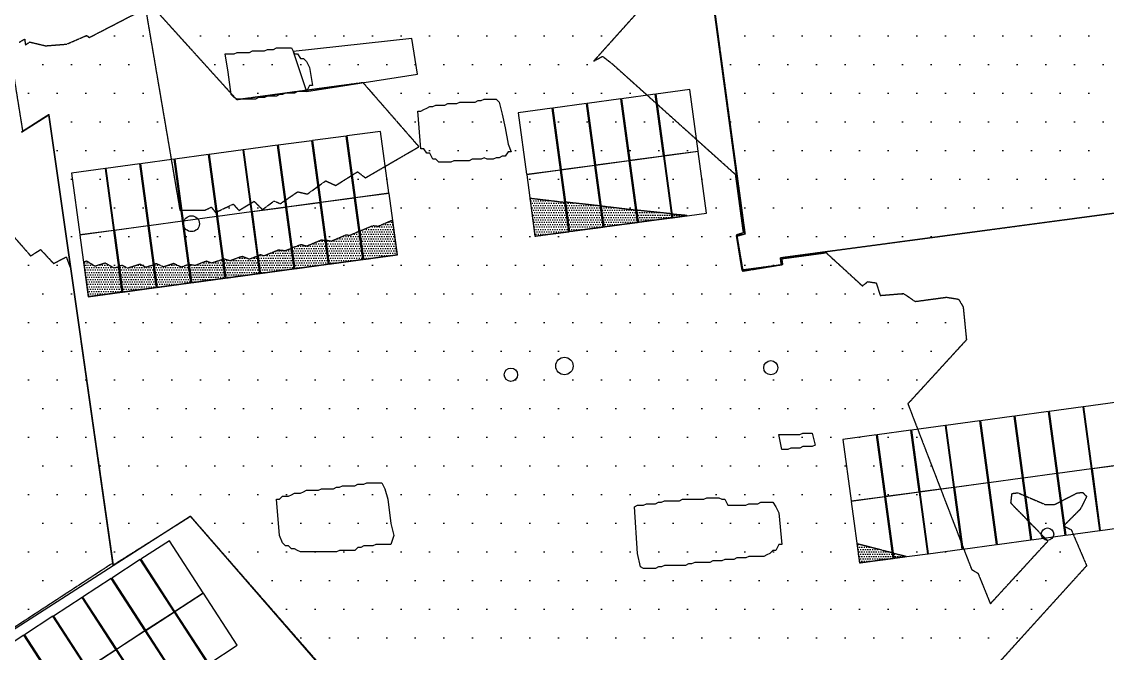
# Model space of a CAD drawing. Header units: millimetres. Extents: x -245826 to 350363, y -160205 to 260795.
# Drawn here: x -22130 to 13950, y 4246 to 25238 of the extents above; entities that cross this region are included whole.
import ezdxf

# ---------------------------------------------------------------- set-up
doc = ezdxf.new("R2010")
doc.units = ezdxf.units.MM
doc.linetypes.add('DASHED', pattern=[1.524, 1.27, -0.254])
for name, color, linetype in [('Module', 7, 'ByLayer'), ('Obstruction', 7, 'ByLayer'), ('Ridge Line', 7, 'ByLayer'), ('Shading', 8, 'DASHED')]:
    doc.layers.add(name, color=color, linetype=linetype)

# ---------------------------------------------------------------- blocks, each defined once
blk = doc.blocks.new('*U1')
at = {"layer": 'Ridge Line', "color": 30}
for p, q in [((1890, 18192, 10), (-5570, 73145, 10)), ((1890, 18192, 13960), (-5570, 73145, 14444)), ((47169, 23301, 10), (3104, 17394, 10)), ((47169, 23301, 13948), (3104, 17394, 13952)), ((-22132, 21567, 14019), (-21224, 22139, 14023)), ((-21224, 22139, 15169), (-22132, 21567, 15169)), ((-21224, 22139, 14023), (-19088, 7166, 13891)), ((-19088, 7166, 15169), (-21224, 22139, 15169)), ((1621, 18137, 10), (1890, 18192, 10)), ((1621, 18137, 13960), (1890, 18192, 13960)), ((1810, 16965, 10), (1621, 18137, 10)), ((1810, 16965, 13950), (1621, 18137, 13960)), ((3104, 17394, 10), (3140, 17158, 10)), ((3104, 17394, 13952), (3140, 17158, 13950)), ((3140, 17158, 10), (1810, 16965, 10)), ((3140, 17158, 13950), (1810, 16965, 13950)), ((-19088, 7166, 13891), (-16537, 8801, 13902)), ((-19088, 7166, 18815), (-16537, 8801, 18815)), ((-16537, 8801, 13902), (-8620, -301, 13813)), ((-16537, 8801, 18815), (-8620, -301, 19107)), ((-23127, 4577, 15169), (-19088, 7166, 15169)), ((-23127, 4577, 18815), (-19088, 7166, 18815))]:
    blk.add_line(p, q, dxfattribs=at)
at = {"flags": 1}
for tag in ['unit_id', 'unit_name']:
    blk.add_attdef(tag, (0, 0), '', height=2.5, dxfattribs=at)
blk = doc.blocks.new('*U6')
at = {"layer": 'Module', "color": 0}
blk.add_polyline3d([(0, 0, 0), (112.4, 15.2, 0), (84.7, 219.6, 119.1), (-27.6, 204.4, 119.1)], close=True, dxfattribs=at)
at = {"flags": 1}
for tag in ['mounting-hole-spacing1', 'mounting-hole-spacing2', 'module-material', 'vmpo', 'voco', 'silicon-material', 'panel-length', 'panel-width', 'panel-height', 'userid', 'theme', 'note', 'name', 'pmax', 'company-name', 'id', 'impo', 'isco']:
    blk.add_attdef(tag, (0, 0), '', height=2.5, dxfattribs=at)
blk = doc.blocks.new('*U7')
at = {"layer": 'Module', "color": 152}
for p in [(-191.9, 2063.2, 1567), (-77.5, 2078.7, 1567), (-420.6, 2032.3, 1567), (-306.3, 2047.7, 1567), (-535, 2016.8, 1567), (-1219.2, 1924.3, 1567), (-1104.8, 1939.8, 1567), (-1562.2, 1877.9, 1567), (-1447.9, 1893.4, 1567), (-1333.5, 1908.8, 1567), (-1791, 1847, 1567), (-1676.6, 1862.5, 1567), (-278.4, 1841.6, 1446.9), (-164, 1857.1, 1446.9), (-49.7, 1872.5, 1446.9), (-2019.7, 1816.1, 1567), (-1905.3, 1831.5, 1567), (-507.1, 1810.7, 1446.9), (-392.7, 1826.1, 1446.9), (-1076.9, 1733.6, 1446.9), (-1305.6, 1702.7, 1446.9), (-1191.3, 1718.2, 1446.9), (-1534.4, 1671.8, 1446.9), (-1420, 1687.2, 1446.9), (-1877.4, 1625.4, 1446.9), (-1763.1, 1640.9, 1446.9), (-1648.7, 1656.3, 1446.9), (-1991.8, 1609.9, 1446.9), (1115.2, 1008.3, 1556.2), (1229.6, 1023.7, 1556.2), (1344, 1039.2, 1556.2), (886.5, 977.3, 1556.3), (1000.9, 992.8, 1556.3), (657.8, 946.4, 1556.3), (772.2, 961.9, 1556.3), (543.4, 930.9, 1556.3), (1371.8, 833, 1436.1), (1143.1, 802.1, 1436.1), (1257.5, 817.6, 1436.1), (800, 755.7, 1436.2), (914.4, 771.2, 1436.2), (1028.7, 786.6, 1436.2), (571.3, 724.8, 1436.2), (685.7, 740.3, 1436.2)]:
    blk.add_blockref('*U6', p, dxfattribs=at)
at = {"flags": 1}
for tag in ['offset-x', 'offset-y', 'mode', 'tilt', 'azimuth', 'align', 'array-mode', 'panel-x', 'panel-y', 'panel-per-row', 'bracket-type', 'bracket-value', 'row-per-array']:
    blk.add_attdef(tag, (0, 0), '', height=2.5, dxfattribs=at)
blk = doc.blocks.new('*U18')
at = {"layer": 'Module', "color": 0}
blk.add_polyline3d([(0, 0, 0), (95.1, 61.7, 0), (-17.2, 234.8, 119.1), (-112.3, 173, 119.1)], close=True, dxfattribs=at)
at = {"flags": 1}
for tag in ['mounting-hole-spacing1', 'mounting-hole-spacing2', 'module-material', 'vmpo', 'voco', 'silicon-material', 'panel-length', 'panel-width', 'panel-height', 'userid', 'theme', 'note', 'name', 'pmax', 'company-name', 'id', 'impo', 'isco']:
    blk.add_attdef(tag, (0, 0), '', height=2.5, dxfattribs=at)
blk = doc.blocks.new('*U19')
at = {"layer": 'Module', "color": 72}
for p in [(-1704.8, 564, 2062.5), (-1801.6, 501.2, 2062.5), (-1898.4, 438.4, 2062.5), (-1591.6, 389.6, 1942.4), (-1995.2, 375.5, 2062.6), (-2092, 312.7, 2062.6), (-1688.4, 326.7, 1942.4), (-2188.8, 249.9, 2062.6), (-1785.2, 263.9, 1942.4), (-1881.9, 201.1, 1942.5), (-2285.6, 187, 2062.6), (-1978.7, 138.2, 1942.5), (-2382.4, 124.2, 2062.6), (-2479.2, 61.4, 2062.6), (-2075.5, 75.4, 1942.5), (-2576, -1.5, 2062.7), (-2172.3, 12.6, 1942.5), (-2269.1, -50.3, 1942.5), (-2672.8, -64.3, 2062.7), (-2365.9, -113.1, 1942.5), (-2769.6, -127.1, 2062.7), (-2866.4, -190, 2062.7), (-2462.7, -175.9, 1942.6), (-2963.1, -252.8, 2062.7), (-2559.5, -238.8, 1942.6), (-2656.3, -301.6, 1942.6), (-3059.9, -315.6, 2062.7), (-3156.7, -378.5, 2062.8), (-2753.1, -364.4, 1942.6), (-3253.5, -441.3, 2062.8), (-2849.9, -427.3, 1942.6), (-3350.3, -504.1, 2062.8), (-2946.7, -490.1, 1942.6), (-3043.5, -552.9, 1942.7), (-3447.1, -567, 2062.8), (-3543.9, -629.8, 2062.8), (-3140.3, -615.8, 1942.7), (-3640.7, -692.6, 2062.8), (-3237.1, -678.6, 1942.7), (-3737.5, -755.5, 2062.9), (-3333.8, -741.5, 1942.7), (-3430.6, -804.3, 1942.7), (-3834.3, -818.3, 2062.9), (-3931.1, -881.1, 2062.9), (-3527.4, -867.1, 1942.7), (-4027.9, -944, 2062.9), (-3624.2, -930, 1942.8), (-4124.7, -1006.8, 2062.9), (-3721, -992.8, 1942.8), (-3817.8, -1055.6, 1942.8), (-4221.5, -1069.6, 2062.9), (-4318.3, -1132.5, 2063), (-3914.6, -1118.5, 1942.8), (-4415, -1195.3, 2063), (-4011.4, -1181.3, 1942.8), (-4108.2, -1244.1, 1942.8), (-4511.8, -1258.2, 2063), (-4205, -1307, 1942.9), (-4301.8, -1369.8, 1942.9), (-4398.6, -1432.6, 1942.9)]:
    blk.add_blockref('*U18', p, dxfattribs=at)
at = {"flags": 1}
for tag in ['offset-x', 'offset-y', 'mode', 'tilt', 'azimuth', 'align', 'array-mode', 'panel-x', 'panel-y', 'panel-per-row', 'bracket-type', 'bracket-value', 'row-per-array']:
    blk.add_attdef(tag, (0, 0), '', height=2.5, dxfattribs=at)
blk = doc.blocks.new('*U45')
at = {"layer": 'Obstruction', "color": 1}
blk.add_polyline3d([(-1764, 9115, 16079), (-1664, 9165, 16079), (-1564, 9165, 16079), (-1464, 9165, 16079), (-1364, 9215, 16079), (-1264, 9215, 16079), (-1164, 9215, 16079), (-1064, 9215, 16079), (-964, 9265, 16079), (-864, 9265, 16079), (-764, 9315, 16079), (-664, 9315, 16079), (-564, 9315, 16079), (-464, 9315, 16079), (-364, 9315, 16079), (-264, 9315, 16079), (-164, 9365, 16079), (-64, 9365, 16079), (36, 9365, 16079), (136, 9365, 16079), (236, 9365, 16079), (336, 9365, 16079), (436, 9365, 16079), (536, 9365, 16079), (636, 9415, 16079), (736, 9415, 16079), (836, 9415, 16079), (936, 9415, 16079), (1036, 9415, 16079), (1136, 9365, 16079), (1236, 9365, 16079), (1336, 9165, 16079), (1436, 9165, 16079), (1536, 9165, 16079), (1636, 9165, 16079), (1736, 9165, 16079), (1836, 9165, 16079), (1936, 9165, 16079), (2036, 9215, 16079), (2136, 9215, 16079), (2236, 9215, 16079), (2336, 9215, 16079), (2436, 9265, 16079), (2536, 9265, 16079), (2636, 9265, 16079), (2736, 9265, 16079), (2836, 9265, 16079), (2936, 9115, 16079), (3036, 8915, 16079), (3036, 8915, 16079), (3136, 7865, 16079), (3136, 7865, 16079), (3036, 7865, 16079), (2936, 7665, 16079), (2836, 7665, 16079), (2736, 7565, 16079), (2636, 7515, 16079), (2536, 7465, 16079), (2436, 7465, 16079), (2336, 7465, 16079), (2236, 7465, 16079), (2136, 7465, 16079), (2036, 7465, 16079), (1936, 7415, 16079), (1836, 7415, 16079), (1736, 7415, 16079), (1636, 7415, 16079), (1536, 7365, 16079), (1436, 7365, 16079), (1336, 7365, 16079), (1236, 7365, 16079), (1136, 7315, 16079), (1036, 7315, 16079), (936, 7315, 16079), (836, 7315, 16079), (736, 7265, 16079), (636, 7265, 16079), (536, 7265, 16079), (436, 7265, 16079), (336, 7265, 16079), (236, 7265, 16079), (136, 7215, 16079), (36, 7215, 16079), (-64, 7165, 16079), (-164, 7165, 16079), (-264, 7165, 16079), (-364, 7165, 16079), (-464, 7165, 16079), (-564, 7165, 16079), (-664, 7165, 16079), (-764, 7165, 16079), (-864, 7115, 16079), (-964, 7115, 16079), (-1064, 7065, 16079), (-1164, 7065, 16079), (-1264, 7065, 16079), (-1364, 7065, 16079), (-1464, 7065, 16079), (-1564, 7115, 16079), (-1664, 7565, 16079), (-1664, 7565, 16079)], close=True, dxfattribs=at)
at = {"flags": 1}
for tag in ['height', 'shape']:
    blk.add_attdef(tag, (0, 0), '', height=2.5, dxfattribs=at)
blk = doc.blocks.new('*U48')
at = {"layer": 'Obstruction', "color": 1}
blk.add_polyline3d([(3036, 11515, 14679), (3136, 11515, 14679), (3236, 11515, 14679), (3336, 11515, 14679), (3436, 11515, 14679), (3536, 11515, 14679), (3636, 11515, 14679), (3736, 11515, 14679), (3836, 11565, 14679), (3936, 11565, 14679), (4036, 11565, 14679), (4136, 11565, 14679), (4136, 11565, 14679), (4236, 11165, 14679), (4236, 11165, 14679), (4136, 11115, 14679), (4036, 11115, 14679), (3936, 11115, 14679), (3836, 11115, 14679), (3736, 11065, 14679), (3636, 11065, 14679), (3536, 11065, 14679), (3436, 11065, 14679), (3336, 11015, 14679), (3236, 11015, 14679), (3136, 11015, 14679), (3136, 11015, 14679)], close=True, dxfattribs=at)
at = {"flags": 1}
for tag in ['height', 'shape']:
    blk.add_attdef(tag, (0, 0), '', height=2.5, dxfattribs=at)
blk = doc.blocks.new('*U74')
at = {"layer": 'Obstruction', "color": 1}
blk.add_polyline3d([(-8964, 22265, 15829), (-8864, 22265, 15829), (-8764, 22315, 15829), (-8664, 22365, 15829), (-8564, 22415, 15829), (-8464, 22415, 15829), (-8364, 22465, 15829), (-8264, 22465, 15829), (-8164, 22465, 15829), (-8064, 22465, 15829), (-7964, 22515, 15829), (-7864, 22515, 15829), (-7764, 22515, 15829), (-7664, 22515, 15829), (-7564, 22565, 15829), (-7464, 22565, 15829), (-7364, 22565, 15829), (-7264, 22565, 15829), (-7164, 22565, 15829), (-7064, 22565, 15829), (-6964, 22615, 15829), (-6864, 22615, 15829), (-6764, 22665, 15829), (-6664, 22665, 15829), (-6564, 22665, 15829), (-6464, 22665, 15829), (-6364, 22665, 15829), (-6264, 22565, 15829), (-6164, 22165, 15829), (-6064, 21715, 15829), (-5964, 21165, 15829), (-5964, 21165, 15829), (-5864, 20915, 15829), (-5864, 20915, 15829), (-5964, 20915, 15829), (-6064, 20765, 15829), (-6164, 20765, 15829), (-6264, 20715, 15829), (-6364, 20715, 15829), (-6464, 20665, 15829), (-6564, 20665, 15829), (-6664, 20665, 15829), (-6764, 20715, 15829), (-6864, 20665, 15829), (-6964, 20665, 15829), (-7064, 20665, 15829), (-7164, 20665, 15829), (-7264, 20615, 15829), (-7364, 20615, 15829), (-7464, 20615, 15829), (-7564, 20615, 15829), (-7664, 20615, 15829), (-7764, 20615, 15829), (-7864, 20565, 15829), (-7964, 20565, 15829), (-8064, 20565, 15829), (-8164, 20565, 15829), (-8264, 20565, 15829), (-8364, 20665, 15829), (-8464, 20665, 15829), (-8564, 20865, 15829), (-8664, 20865, 15829), (-8764, 21015, 15829), (-8864, 21015, 15829), (-8864, 21015, 15829)], close=True, dxfattribs=at)
at = {"flags": 1}
for tag in ['height', 'shape']:
    blk.add_attdef(tag, (0, 0), '', height=2.5, dxfattribs=at)
blk = doc.blocks.new('*U83')
at = {"layer": 'Obstruction', "color": 1}
blk.add_polyline3d([(-15364, 24165, 15579), (-15264, 24165, 15579), (-15164, 24165, 15579), (-15064, 24165, 15579), (-14964, 24215, 15579), (-14864, 24215, 15579), (-14764, 24215, 15579), (-14664, 24215, 15579), (-14564, 24215, 15579), (-14464, 24265, 15579), (-14364, 24265, 15579), (-14264, 24265, 15579), (-14164, 24265, 15579), (-14064, 24265, 15579), (-13964, 24315, 15579), (-13864, 24315, 15579), (-13764, 24315, 15579), (-13664, 24365, 15579), (-13564, 24365, 15579), (-13464, 24365, 15579), (-13364, 24365, 15579), (-13264, 24365, 15579), (-13164, 24365, 15579), (-13064, 24165, 15579), (-12964, 24165, 15579), (-12864, 24015, 15579), (-12764, 24015, 15579), (-12664, 23915, 15579), (-12564, 23715, 15579), (-12564, 23715, 15579), (-12464, 23115, 15579), (-12464, 23115, 15579), (-12564, 23115, 15579), (-12664, 22915, 15579), (-12764, 22915, 15579), (-12864, 22915, 15579), (-12964, 22915, 15579), (-13064, 22865, 15579), (-13164, 22865, 15579), (-13264, 22865, 15579), (-13364, 22865, 15579), (-13464, 22815, 15579), (-13564, 22815, 15579), (-13664, 22765, 15579), (-13764, 22765, 15579), (-13864, 22765, 15579), (-13964, 22765, 15579), (-14064, 22715, 15579), (-14164, 22715, 15579), (-14264, 22715, 15579), (-14364, 22665, 15579), (-14464, 22665, 15579), (-14564, 22665, 15579), (-14664, 22665, 15579), (-14764, 22665, 15579), (-14864, 22665, 15579), (-14964, 22665, 15579), (-15064, 22715, 15579), (-15164, 22815, 15579), (-15264, 23565, 15579), (-15264, 23565, 15579)], close=True, dxfattribs=at)
at = {"flags": 1}
for tag in ['height', 'shape']:
    blk.add_attdef(tag, (0, 0), '', height=2.5, dxfattribs=at)
blk = doc.blocks.new('*U85')
at = {"layer": 'Obstruction', "color": 1}
blk.add_polyline3d([(-13664, 9365, 15979), (-13564, 9365, 15979), (-13464, 9465, 15979), (-13364, 9465, 15979), (-13264, 9465, 15979), (-13164, 9515, 15979), (-13064, 9565, 15979), (-12964, 9565, 15979), (-12864, 9565, 15979), (-12764, 9615, 15979), (-12664, 9665, 15979), (-12564, 9665, 15979), (-12464, 9665, 15979), (-12364, 9665, 15979), (-12264, 9665, 15979), (-12164, 9715, 15979), (-12064, 9715, 15979), (-11964, 9715, 15979), (-11864, 9715, 15979), (-11764, 9715, 15979), (-11664, 9765, 15979), (-11564, 9765, 15979), (-11464, 9815, 15979), (-11364, 9815, 15979), (-11264, 9815, 15979), (-11164, 9815, 15979), (-11064, 9815, 15979), (-10964, 9865, 15979), (-10864, 9865, 15979), (-10764, 9865, 15979), (-10664, 9915, 15979), (-10564, 9915, 15979), (-10464, 9915, 15979), (-10364, 9915, 15979), (-10264, 9915, 15979), (-10164, 9915, 15979), (-10064, 9715, 15979), (-9964, 9365, 15979), (-9864, 8565, 15979), (-9864, 8565, 15979), (-9764, 8165, 15979), (-9764, 8165, 15979), (-9864, 7865, 15979), (-9964, 7865, 15979), (-10064, 7865, 15979), (-10164, 7865, 15979), (-10264, 7865, 15979), (-10364, 7865, 15979), (-10464, 7815, 15979), (-10564, 7815, 15979), (-10664, 7815, 15979), (-10764, 7815, 15979), (-10864, 7765, 15979), (-10964, 7765, 15979), (-11064, 7665, 15979), (-11164, 7665, 15979), (-11264, 7665, 15979), (-11364, 7665, 15979), (-11464, 7665, 15979), (-11564, 7665, 15979), (-11664, 7615, 15979), (-11764, 7615, 15979), (-11864, 7615, 15979), (-11964, 7615, 15979), (-12064, 7615, 15979), (-12164, 7615, 15979), (-12264, 7615, 15979), (-12364, 7615, 15979), (-12464, 7615, 15979), (-12564, 7615, 15979), (-12664, 7615, 15979), (-12764, 7615, 15979), (-12864, 7615, 15979), (-12964, 7665, 15979), (-13064, 7715, 15979), (-13164, 7715, 15979), (-13264, 7815, 15979), (-13364, 7815, 15979), (-13464, 7915, 15979), (-13564, 8165, 15979), (-13564, 8165, 15979)], close=True, dxfattribs=at)
at = {"flags": 1}
for tag in ['height', 'shape']:
    blk.add_attdef(tag, (0, 0), '', height=2.5, dxfattribs=at)
blk = doc.blocks.new('*U167')
at = {"layer": 'Obstruction', "color": 1}
blk.add_polyline3d([(-1764, 9115, 16079), (-1664, 9165, 16079), (-1564, 9165, 16079), (-1464, 9165, 16079), (-1364, 9215, 16079), (-1264, 9215, 16079), (-1164, 9215, 16079), (-1064, 9215, 16079), (-964, 9265, 16079), (-864, 9265, 16079), (-764, 9315, 16079), (-664, 9315, 16079), (-564, 9315, 16079), (-464, 9315, 16079), (-364, 9315, 16079), (-264, 9315, 16079), (-164, 9365, 16079), (-64, 9365, 16079), (36, 9365, 16079), (136, 9365, 16079), (236, 9365, 16079), (336, 9365, 16079), (436, 9365, 16079), (536, 9365, 16079), (636, 9415, 16079), (736, 9415, 16079), (836, 9415, 16079), (936, 9415, 16079), (1036, 9415, 16079), (1136, 9365, 16079), (1236, 9365, 16079), (1336, 9165, 16079), (1436, 9165, 16079), (1536, 9165, 16079), (1636, 9165, 16079), (1736, 9165, 16079), (1836, 9165, 16079), (1936, 9165, 16079), (2036, 9215, 16079), (2136, 9215, 16079), (2236, 9215, 16079), (2336, 9215, 16079), (2436, 9265, 16079), (2536, 9265, 16079), (2636, 9265, 16079), (2736, 9265, 16079), (2836, 9265, 16079), (2936, 9115, 16079), (3036, 8915, 16079), (3036, 8915, 16079), (3136, 7865, 16079), (3136, 7865, 16079), (3036, 7865, 16079), (2936, 7665, 16079), (2836, 7665, 16079), (2736, 7565, 16079), (2636, 7515, 16079), (2536, 7465, 16079), (2436, 7465, 16079), (2336, 7465, 16079), (2236, 7465, 16079), (2136, 7465, 16079), (2036, 7465, 16079), (1936, 7415, 16079), (1836, 7415, 16079), (1736, 7415, 16079), (1636, 7415, 16079), (1536, 7365, 16079), (1436, 7365, 16079), (1336, 7365, 16079), (1236, 7365, 16079), (1136, 7315, 16079), (1036, 7315, 16079), (936, 7315, 16079), (836, 7315, 16079), (736, 7265, 16079), (636, 7265, 16079), (536, 7265, 16079), (436, 7265, 16079), (336, 7265, 16079), (236, 7265, 16079), (136, 7215, 16079), (36, 7215, 16079), (-64, 7165, 16079), (-164, 7165, 16079), (-264, 7165, 16079), (-364, 7165, 16079), (-464, 7165, 16079), (-564, 7165, 16079), (-664, 7165, 16079), (-764, 7165, 16079), (-864, 7115, 16079), (-964, 7115, 16079), (-1064, 7065, 16079), (-1164, 7065, 16079), (-1264, 7065, 16079), (-1364, 7065, 16079), (-1464, 7065, 16079), (-1564, 7115, 16079), (-1664, 7565, 16079), (-1664, 7565, 16079)], close=True, dxfattribs=at)
at = {"flags": 1}
for tag in ['height', 'shape']:
    blk.add_attdef(tag, (0, 0), '', height=2.5, dxfattribs=at)
blk = doc.blocks.new('*U170')
at = {"layer": 'Obstruction', "color": 1}
blk.add_polyline3d([(3036, 11515, 14679), (3136, 11515, 14679), (3236, 11515, 14679), (3336, 11515, 14679), (3436, 11515, 14679), (3536, 11515, 14679), (3636, 11515, 14679), (3736, 11515, 14679), (3836, 11565, 14679), (3936, 11565, 14679), (4036, 11565, 14679), (4136, 11565, 14679), (4136, 11565, 14679), (4236, 11165, 14679), (4236, 11165, 14679), (4136, 11115, 14679), (4036, 11115, 14679), (3936, 11115, 14679), (3836, 11115, 14679), (3736, 11065, 14679), (3636, 11065, 14679), (3536, 11065, 14679), (3436, 11065, 14679), (3336, 11015, 14679), (3236, 11015, 14679), (3136, 11015, 14679), (3136, 11015, 14679)], close=True, dxfattribs=at)
at = {"flags": 1}
for tag in ['height', 'shape']:
    blk.add_attdef(tag, (0, 0), '', height=2.5, dxfattribs=at)
blk = doc.blocks.new('*U196')
at = {"layer": 'Obstruction', "color": 1}
blk.add_polyline3d([(-8964, 22265, 15829), (-8864, 22265, 15829), (-8764, 22315, 15829), (-8664, 22365, 15829), (-8564, 22415, 15829), (-8464, 22415, 15829), (-8364, 22465, 15829), (-8264, 22465, 15829), (-8164, 22465, 15829), (-8064, 22465, 15829), (-7964, 22515, 15829), (-7864, 22515, 15829), (-7764, 22515, 15829), (-7664, 22515, 15829), (-7564, 22565, 15829), (-7464, 22565, 15829), (-7364, 22565, 15829), (-7264, 22565, 15829), (-7164, 22565, 15829), (-7064, 22565, 15829), (-6964, 22615, 15829), (-6864, 22615, 15829), (-6764, 22665, 15829), (-6664, 22665, 15829), (-6564, 22665, 15829), (-6464, 22665, 15829), (-6364, 22665, 15829), (-6264, 22565, 15829), (-6164, 22165, 15829), (-6064, 21715, 15829), (-5964, 21165, 15829), (-5964, 21165, 15829), (-5864, 20915, 15829), (-5864, 20915, 15829), (-5964, 20915, 15829), (-6064, 20765, 15829), (-6164, 20765, 15829), (-6264, 20715, 15829), (-6364, 20715, 15829), (-6464, 20665, 15829), (-6564, 20665, 15829), (-6664, 20665, 15829), (-6764, 20715, 15829), (-6864, 20665, 15829), (-6964, 20665, 15829), (-7064, 20665, 15829), (-7164, 20665, 15829), (-7264, 20615, 15829), (-7364, 20615, 15829), (-7464, 20615, 15829), (-7564, 20615, 15829), (-7664, 20615, 15829), (-7764, 20615, 15829), (-7864, 20565, 15829), (-7964, 20565, 15829), (-8064, 20565, 15829), (-8164, 20565, 15829), (-8264, 20565, 15829), (-8364, 20665, 15829), (-8464, 20665, 15829), (-8564, 20865, 15829), (-8664, 20865, 15829), (-8764, 21015, 15829), (-8864, 21015, 15829), (-8864, 21015, 15829)], close=True, dxfattribs=at)
at = {"flags": 1}
for tag in ['height', 'shape']:
    blk.add_attdef(tag, (0, 0), '', height=2.5, dxfattribs=at)
blk = doc.blocks.new('*U205')
at = {"layer": 'Obstruction', "color": 1}
blk.add_polyline3d([(-15364, 24165, 15579), (-15264, 24165, 15579), (-15164, 24165, 15579), (-15064, 24165, 15579), (-14964, 24215, 15579), (-14864, 24215, 15579), (-14764, 24215, 15579), (-14664, 24215, 15579), (-14564, 24215, 15579), (-14464, 24265, 15579), (-14364, 24265, 15579), (-14264, 24265, 15579), (-14164, 24265, 15579), (-14064, 24265, 15579), (-13964, 24315, 15579), (-13864, 24315, 15579), (-13764, 24315, 15579), (-13664, 24365, 15579), (-13564, 24365, 15579), (-13464, 24365, 15579), (-13364, 24365, 15579), (-13264, 24365, 15579), (-13164, 24365, 15579), (-13064, 24165, 15579), (-12964, 24165, 15579), (-12864, 24015, 15579), (-12764, 24015, 15579), (-12664, 23915, 15579), (-12564, 23715, 15579), (-12564, 23715, 15579), (-12464, 23115, 15579), (-12464, 23115, 15579), (-12564, 23115, 15579), (-12664, 22915, 15579), (-12764, 22915, 15579), (-12864, 22915, 15579), (-12964, 22915, 15579), (-13064, 22865, 15579), (-13164, 22865, 15579), (-13264, 22865, 15579), (-13364, 22865, 15579), (-13464, 22815, 15579), (-13564, 22815, 15579), (-13664, 22765, 15579), (-13764, 22765, 15579), (-13864, 22765, 15579), (-13964, 22765, 15579), (-14064, 22715, 15579), (-14164, 22715, 15579), (-14264, 22715, 15579), (-14364, 22665, 15579), (-14464, 22665, 15579), (-14564, 22665, 15579), (-14664, 22665, 15579), (-14764, 22665, 15579), (-14864, 22665, 15579), (-14964, 22665, 15579), (-15064, 22715, 15579), (-15164, 22815, 15579), (-15264, 23565, 15579), (-15264, 23565, 15579)], close=True, dxfattribs=at)
at = {"flags": 1}
for tag in ['height', 'shape']:
    blk.add_attdef(tag, (0, 0), '', height=2.5, dxfattribs=at)
blk = doc.blocks.new('*U207')
at = {"layer": 'Obstruction', "color": 1}
blk.add_polyline3d([(-13664, 9365, 15979), (-13564, 9365, 15979), (-13464, 9465, 15979), (-13364, 9465, 15979), (-13264, 9465, 15979), (-13164, 9515, 15979), (-13064, 9565, 15979), (-12964, 9565, 15979), (-12864, 9565, 15979), (-12764, 9615, 15979), (-12664, 9665, 15979), (-12564, 9665, 15979), (-12464, 9665, 15979), (-12364, 9665, 15979), (-12264, 9665, 15979), (-12164, 9715, 15979), (-12064, 9715, 15979), (-11964, 9715, 15979), (-11864, 9715, 15979), (-11764, 9715, 15979), (-11664, 9765, 15979), (-11564, 9765, 15979), (-11464, 9815, 15979), (-11364, 9815, 15979), (-11264, 9815, 15979), (-11164, 9815, 15979), (-11064, 9815, 15979), (-10964, 9865, 15979), (-10864, 9865, 15979), (-10764, 9865, 15979), (-10664, 9915, 15979), (-10564, 9915, 15979), (-10464, 9915, 15979), (-10364, 9915, 15979), (-10264, 9915, 15979), (-10164, 9915, 15979), (-10064, 9715, 15979), (-9964, 9365, 15979), (-9864, 8565, 15979), (-9864, 8565, 15979), (-9764, 8165, 15979), (-9764, 8165, 15979), (-9864, 7865, 15979), (-9964, 7865, 15979), (-10064, 7865, 15979), (-10164, 7865, 15979), (-10264, 7865, 15979), (-10364, 7865, 15979), (-10464, 7815, 15979), (-10564, 7815, 15979), (-10664, 7815, 15979), (-10764, 7815, 15979), (-10864, 7765, 15979), (-10964, 7765, 15979), (-11064, 7665, 15979), (-11164, 7665, 15979), (-11264, 7665, 15979), (-11364, 7665, 15979), (-11464, 7665, 15979), (-11564, 7665, 15979), (-11664, 7615, 15979), (-11764, 7615, 15979), (-11864, 7615, 15979), (-11964, 7615, 15979), (-12064, 7615, 15979), (-12164, 7615, 15979), (-12264, 7615, 15979), (-12364, 7615, 15979), (-12464, 7615, 15979), (-12564, 7615, 15979), (-12664, 7615, 15979), (-12764, 7615, 15979), (-12864, 7615, 15979), (-12964, 7665, 15979), (-13064, 7715, 15979), (-13164, 7715, 15979), (-13264, 7815, 15979), (-13364, 7815, 15979), (-13464, 7915, 15979), (-13564, 8165, 15979), (-13564, 8165, 15979)], close=True, dxfattribs=at)
at = {"flags": 1}
for tag in ['height', 'shape']:
    blk.add_attdef(tag, (0, 0), '', height=2.5, dxfattribs=at)
blk = doc.blocks.new('*U286')
at = {"layer": 'Obstruction', "color": 1}
blk.add_circle((11962, 8204, 14245), 208, dxfattribs=at)
at = {"flags": 1}
for tag in ['height', 'shape', 'radius']:
    blk.add_attdef(tag, (0, 0), '', height=2.5, dxfattribs=at)
blk = doc.blocks.new('*U287')
at = {"layer": 'Obstruction', "color": 1}
blk.add_circle((2765, 13739, 14365), 235, dxfattribs=at)
at = {"flags": 1}
for tag in ['height', 'shape', 'radius']:
    blk.add_attdef(tag, (0, 0), '', height=2.5, dxfattribs=at)
blk = doc.blocks.new('*U288')
at = {"layer": 'Obstruction', "color": 1}
blk.add_circle((-4092, 13794, 14366), 290, dxfattribs=at)
at = {"flags": 1}
for tag in ['height', 'shape', 'radius']:
    blk.add_attdef(tag, (0, 0), '', height=2.5, dxfattribs=at)
blk = doc.blocks.new('*U289')
at = {"layer": 'Obstruction', "color": 1}
blk.add_circle((-5871, 13506, 14305), 221, dxfattribs=at)
at = {"flags": 1}
for tag in ['height', 'shape', 'radius']:
    blk.add_attdef(tag, (0, 0), '', height=2.5, dxfattribs=at)
blk = doc.blocks.new('*U290')
at = {"layer": 'Obstruction', "color": 1}
blk.add_circle((-16487, 18523, 21120), 263, dxfattribs=at)
at = {"flags": 1}
for tag in ['height', 'shape', 'radius']:
    blk.add_attdef(tag, (0, 0), '', height=2.5, dxfattribs=at)
blk = doc.blocks.new('*U291')
at = {"layer": 'Obstruction', "color": 1}
blk.add_polyline3d([(-12664, 22915, 14100), (-8978, 23498, 14100), (-9166, 24685, 14100), (-13104, 24247, 14100)], close=True, dxfattribs=at)
at = {"flags": 1}
for tag in ['height', 'shape']:
    blk.add_attdef(tag, (0, 0), '', height=2.5, dxfattribs=at)

msp = doc.modelspace()

# ---------------------------------------------------------------- hatches: boundary and pattern name
at = {"layer": 'Shading'}
h = msp.add_hatch(dxfattribs=at)
h.set_pattern_fill('DOTS', scale=600)
h.paths.add_polyline_path([(-5720, 74000), (-5871, 73940), (-5801, 73127), (-5567, 73158), (1910, 18179), (1642, 18104), (1832, 16993), (3116, 17166), (3085, 17396), (47175, 23290), (47240, 23103), (48212, 23234), (40580, 79955), (-5562, 73708), (-5603, 74015), (-5720, 74000)])
h = msp.add_hatch(dxfattribs=at)
h.set_pattern_fill('DOTS', scale=600)
h.paths.add_polyline_path([(-22594, 24744), (-22483, 24798), (-22424, 24648), (-22236, 24713), (-22215, 24557), (-22033, 24661), (-22007, 24466), (-21864, 24565), (-21337, 24438), (-20639, 24493), (-19972, 24781), (-19885, 24714), (-18016, 25680), (-16874, 18976), (-16050, 18969), (-15829, 19078), (-15687, 18899), (-15098, 19177), (-14912, 18964), (-14405, 19271), (-14132, 18990), (-13740, 19281), (-13532, 19191), (-12958, 19585), (-12634, 19510), (-12027, 19949), (-11693, 19796), (-10970, 20251), (-10708, 20049), (-8927, 21083), (-10783, 23210), (-14979, 22642), (-19358, 27481), (-19586, 28878), (-17381, 29097), (-17103, 28778), (-16669, 28757), (-16396, 28477), (-16083, 28479), (-15979, 28295), (-15578, 28231), (-15475, 28046), (-14043, 27606), (-13928, 27621), (-13960, 27855), (-12969, 28068), (-13336, 29327), (-12946, 29340), (-11988, 29509), (-14200, 31946), (-15745, 31776), (-16272, 31903), (-21076, 37279), (-21244, 37653), (-21280, 39075), (-19317, 39341), (-18960, 39310), (-18697, 39108), (-18317, 39199), (-18104, 39069), (-17400, 39085), (-17073, 38693), (-16567, 38722), (-16322, 38359), (-15893, 38377), (-15697, 38086), (-15346, 38094), (-15193, 37838), (-14628, 37716), (-13781, 37830), (-13659, 38085), (-13269, 38098), (-13075, 38402), (-12641, 38381), (-12413, 38729), (-11979, 38709), (-11565, 39122), (-9365, 39380), (-9059, 39144), (-8679, 39235), (-8443, 39227), (-8389, 39115), (-7647, 39136), (-7412, 37979), (-9934, 35179), (-9389, 35213), (-9214, 34206), (-8692, 34118), (-8633, 33968), (-8055, 34046), (-7118, 34649), (-6805, 34651), (-6418, 34981), (-6028, 34994), (-5608, 35368), (-2177, 35793), (-1970, 35425), (-1812, 34257), (-1676, 34117), (-1803, 33901), (-6808, 28307), (-8150, 28086), (-8129, 27930), (-8976, 26944), (-8339, 26871), (-7912, 26612), (-7681, 26643), (-7583, 26498), (-6912, 26470), (-6158, 26691), (-5474, 27140), (-4059, 27688), (-3965, 27860), (-3557, 28034), (-1555, 28305), (-1188, 28196), (-769, 26548), (-3119, 23930), (-2827, 24089), (-2521, 23853), (1585, 20166), (1848, 18219), (1622, 18149), (1824, 16948), (3166, 17169), (3140, 17364), (4603, 17562), (5811, 16456), (5987, 16599), (6267, 16558), (6402, 16140), (7177, 16205), (7566, 15941), (8605, 16081), (9006, 16017), (9159, 15760), (9268, 14664), (7321, 12538), (9438, 7036), (9651, 6906), (10063, 5891), (11976, 7974), (10747, 9235), (10782, 9557), (10975, 9583), (11890, 9191), (12203, 9194), (12936, 9571), (13129, 9597), (13265, 9457), (13048, 9031), (12496, 8480), (12748, 8356), (13263, 7157), (10398, 3994), (10358, 3711), (4192, -3150), (4295, -3334), (4531, -3342), (4629, -3487), (4866, -3495), (4925, -3645), (5118, -3619), (5216, -3765), (5830, -3959), (7097, -3470), (7268, -3289), (7938, -3317), (8698, -3135), (9026, -5271), (4758, -5888), (4976, -8079), (2853, -5710), (2660, -4864), (1670, -5949), (2142, -5965), (2660, -5736), (2918, -5899), (2899, -6338), (2251, -7060), (1772, -7284), (1056, -6627), (-1156, -9107), (-1224, -9473), (-1833, -10190), (-2081, -10382), (-2246, -10325), (-4143, -12525), (-4374, -12556), (-4911, -13223), (-5093, -13327), (-5224, -13226), (-5644, -12728), (-3659, -11468), (-3564, -11297), (-8627, -246), (-16515, 8796), (-19079, 7180), (-21224, 22154), (-22090, 21600), (-22594, 24744)])
h = msp.add_hatch(dxfattribs=at)
h.set_pattern_fill('DOTS', scale=600)
h.paths.add_polyline_path([(-25851, 19189), (-25166, 19575), (-24275, 18531), (-23670, 18821), (-22936, 17953), (-22505, 18225), (-21834, 17455), (-21502, 17664), (-21071, 17202), (-20652, 17420), (-20511, 17050), (-19105, 7244), (-23113, 4625), (-30564, 16217), (-25851, 19189)])
h = msp.add_hatch(dxfattribs=at)
h.set_pattern_fill('DOTS', color=1, scale=50)
h.paths.add_polyline_path([(-5241, 19364), (-5072, 18112), (-3949, 18264), (-4080, 19227), (-5241, 19364)])
h = msp.add_hatch(dxfattribs=at)
h.set_pattern_fill('DOTS', color=1, scale=50)
h.paths.add_polyline_path([(-4059, 19241), (-3927, 18267), (-2805, 18419), (-2899, 19114), (-4059, 19241)])
h = msp.add_hatch(dxfattribs=at)
h.set_pattern_fill('DOTS', color=1, scale=50)
h.paths.add_polyline_path([(-2875, 19107), (-2782, 18422), (-1663, 18573), (-1716, 18969), (-2875, 19107)])
h = msp.add_hatch(dxfattribs=at)
h.set_pattern_fill('DOTS', color=1, scale=50)
h.paths.add_polyline_path([(-1694, 18972), (-1640, 18576), (-518, 18728), (-534, 18846), (-549, 18854), (-1694, 18972)])
h = msp.add_hatch(dxfattribs=at)
h.set_pattern_fill('DOTS', color=1, scale=50)
h.paths.add_polyline_path([(-511, 18849), (-495, 18731), (-16, 18796), (-502, 18839), (-511, 18849)])
h = msp.add_hatch(dxfattribs=at)
h.set_pattern_fill('DOTS', color=1, scale=50)
h.paths.add_polyline_path([(-9804, 18638), (-10284, 18432), (-10459, 18452), (-10894, 18273), (-10769, 17342), (-9646, 17494), (-9804, 18638)])
h = msp.add_hatch(dxfattribs=at)
h.set_pattern_fill('DOTS', color=1, scale=50)
h.paths.add_polyline_path([(-10946, 18255), (-11228, 18130), (-11349, 18146), (-11837, 17939), (-12019, 17968), (-11913, 17187), (-10791, 17339), (-10914, 18249), (-10946, 18255)])
h = msp.add_hatch(dxfattribs=at)
h.set_pattern_fill('DOTS', color=1, scale=50)
h.paths.add_polyline_path([(-13603, 17645), (-14076, 17451), (-14197, 17489), (-14277, 17456), (-14199, 16878), (-13079, 17029), (-13169, 17693), (-13377, 17621), (-13603, 17645)])
h = msp.add_hatch(dxfattribs=at)
h.set_pattern_fill('DOTS', color=1, scale=50)
h.paths.add_polyline_path([(-12164, 17981), (-12664, 17772), (-12840, 17825), (-13147, 17718), (-13055, 17033), (-11935, 17184), (-12040, 17955), (-12164, 17981)])
h = msp.add_hatch(dxfattribs=at)
h.set_pattern_fill('DOTS', color=1, scale=50)
h.paths.add_polyline_path([(-15995, 17278), (-16369, 17130), (-16566, 17168), (-16485, 16569), (-15366, 16720), (-15449, 17330), (-15822, 17214), (-15995, 17278)])
h = msp.add_hatch(dxfattribs=at)
h.set_pattern_fill('DOTS', color=1, scale=50)
h.paths.add_polyline_path([(-15429, 17355), (-15344, 16723), (-14221, 16875), (-14298, 17442), (-14564, 17341), (-14793, 17430), (-14846, 17423), (-15208, 17287), (-15429, 17355)])
h = msp.add_hatch(dxfattribs=at)
h.set_pattern_fill('DOTS', color=1, scale=50)
h.paths.add_polyline_path([(-20072, 17250), (-19917, 16105), (-18797, 16256), (-18909, 17081), (-19065, 17048), (-19356, 17216), (-19691, 17106), (-19965, 17276), (-20072, 17250)])
h = msp.add_hatch(dxfattribs=at)
h.set_pattern_fill('DOTS', color=1, scale=50)
h.paths.add_polyline_path([(-18801, 17139), (-18889, 17105), (-18775, 16259), (-17653, 16411), (-17753, 17150), (-18004, 17072), (-18199, 17176), (-18605, 17045), (-18801, 17139)])
h = msp.add_hatch(dxfattribs=at)
h.set_pattern_fill('DOTS', color=1, scale=50)
h.paths.add_polyline_path([(-17662, 17195), (-17731, 17163), (-17630, 16414), (-16508, 16566), (-16589, 17165), (-16826, 17079), (-17076, 17198), (-17416, 17086), (-17662, 17195)])
h = msp.add_hatch(dxfattribs=at)
h.set_pattern_fill('DOTS', color=1, scale=50)
h.paths.add_polyline_path([(5628, 7885), (5714, 7254), (6836, 7405), (6813, 7577), (6797, 7585), (5628, 7885)])
h = msp.add_hatch(dxfattribs=at)
h.set_pattern_fill('DOTS', color=1, scale=50)
h.paths.add_polyline_path([(6837, 7569), (6858, 7408), (7260, 7463), (6852, 7560), (6837, 7569)])

# ---------------------------------------------------------------- linework, layer by layer
at = {"layer": 'Shading', "linetype": 'DASHED'}
for points in [[(-5720, 74000, 11), (-5871, 73940, 11), (-5801, 73127, 11), (-5567, 73158, 11), (1910, 18179, 11), (1642, 18104, 11), (1832, 16993, 11), (3116, 17166, 11), (3085, 17396, 11), (47175, 23290, 11), (47240, 23103, 11), (48212, 23234, 11), (40580, 79955, 11), (-5562, 73708, 11), (-5603, 74015, 11), (-5720, 74000, 11)], [(-25851, 19189, 15170), (-25166, 19575, 15170), (-24275, 18531, 15170), (-23670, 18821, 15170), (-22936, 17953, 15170), (-22505, 18225, 15170), (-21834, 17455, 15170), (-21502, 17664, 15170), (-21071, 17202, 15170), (-20652, 17420, 15170), (-20511, 17050, 15170), (-19105, 7244, 15170), (-23113, 4625, 15170), (-30564, 16217, 15170), (-25851, 19189, 15170)]]:
    msp.add_polyline3d(points, close=True, dxfattribs=at)
for points in [[(-22215, 24557, 14046), (-22033, 24661, 14047), (-22007, 24466, 14045), (-21864, 24565, 14046), (-21337, 24438, 14044), (-20639, 24493, 14044), (-19972, 24781, 14045), (-19885, 24714, 14045), (-18016, 25680, 14051), (-16874, 18976, 13991), (-16050, 18969, 13990), (-15829, 19078, 13991), (-15687, 18899, 13989), (-15098, 19177, 13991), (-14912, 18964, 13989), (-14405, 19271, 13991), (-14132, 18990, 13988), (-13740, 19281, 13990), (-13532, 19191, 13989), (-12958, 19585, 13992), (-12634, 19510, 13991), (-12027, 19949, 13994), (-11693, 19796, 13992), (-10970, 20251, 13995), (-10708, 20049, 13993), (-8927, 21083, 14000), (-10783, 23210, 14020), (-14979, 22642, 14021), (-19358, 27481, 14068)], [(-769, 26548, 14037), (-3119, 23930, 14017), (-2827, 24089, 14018), (-2521, 23853, 14015), (1585, 20166, 13978), (1848, 18219, 13961), (1622, 18149, 13961), (1824, 16948, 13950), (3166, 17169, 13951), (3140, 17364, 13952), (4603, 17562, 13952), (5811, 16456, 13941), (5987, 16599, 13942), (6267, 16558, 13941), (6402, 16140, 13938), (7177, 16205, 13937), (7566, 15941, 13934), (8605, 16081, 13934), (9006, 16017, 13933), (9159, 15760, 13931), (9268, 14664, 13921), (7321, 12538, 13905), (9438, 7036, 13855), (9651, 6906, 13854), (10063, 5891, 13845), (11976, 7974, 13860), (10747, 9235, 13873), (10782, 9557, 13875), (10975, 9583, 13875), (11890, 9191, 13871), (12203, 9194, 13870), (12936, 9571, 13873), (13129, 9597, 13873), (13265, 9457, 13871), (13048, 9031, 13868), (12496, 8480, 13864), (12748, 8356, 13863), (13263, 7157, 13852), (10398, 3994, 13828)], [(-8627, -246, 13815), (-16515, 8796, 13903), (-19079, 7180, 13892), (-21224, 22154, 14024), (-22090, 21600, 14020), (-22594, 24744, 14048)]]:
    msp.add_polyline3d(points, dxfattribs=at)
at = {"layer": 'Shading', "color": 1, "linetype": 'DASHED'}
for points in [[(-5241, 19364, 15203), (-5072, 18112, 14473), (-3949, 18264, 14473), (-4080, 19227, 15035), (-5241, 19364, 15203)], [(-4059, 19241, 15041), (-3927, 18267, 14473), (-2805, 18419, 14473), (-2899, 19114, 14879), (-4059, 19241, 15041)], [(-2875, 19107, 14873), (-2782, 18422, 14473), (-1663, 18573, 14473), (-1716, 18969, 14704), (-2875, 19107, 14873)], [(-1694, 18972, 14704), (-1640, 18576, 14473), (-518, 18728, 14473), (-534, 18846, 14542), (-549, 18854, 14548), (-1694, 18972, 14704)], [(-511, 18849, 14542), (-495, 18731, 14473), (-16, 18796, 14473), (-502, 18839, 14536), (-511, 18849, 14542)], [(-9804, 18638, 15140), (-10284, 18432, 15059), (-10459, 18452, 15084), (-10894, 18273, 15016), (-10769, 17342, 14473), (-9646, 17494, 14473), (-9804, 18638, 15140)], [(-10946, 18255, 15009), (-11228, 18130, 14959), (-11349, 18146, 14978), (-11837, 17939, 14897), (-12019, 17968, 14928), (-11913, 17187, 14473), (-10791, 17339, 14473), (-10914, 18249, 15003), (-10946, 18255, 15009)], [(-13603, 17645, 14866), (-14076, 17451, 14792), (-14197, 17489, 14823), (-14277, 17456, 14810), (-14199, 16878, 14474), (-13079, 17029, 14474), (-13169, 17693, 14860), (-13377, 17621, 14835), (-13603, 17645, 14866)], [(-12164, 17981, 14947), (-12664, 17772, 14866), (-12840, 17825, 14910), (-13147, 17718, 14872), (-13055, 17033, 14473), (-11935, 17184, 14473), (-12040, 17955, 14922), (-12164, 17981, 14947)], [(-15995, 17278, 14841), (-16369, 17130, 14785), (-16566, 17168, 14823), (-16485, 16569, 14474), (-15366, 16720, 14474), (-15449, 17330, 14829), (-15822, 17214, 14792), (-15995, 17278, 14841)], [(-15429, 17355, 14841), (-15344, 16723, 14474), (-14221, 16875, 14474), (-14298, 17442, 14804), (-14564, 17341, 14767), (-14793, 17430, 14835), (-14846, 17423, 14835), (-15208, 17287, 14785), (-15429, 17355, 14841)], [(-20072, 17250, 15141), (-19917, 16105, 14474), (-18797, 16256, 14474), (-18909, 17081, 14954), (-19065, 17048, 14947), (-19356, 17216, 15066), (-19691, 17106, 15029), (-19965, 17276, 15147), (-20072, 17250, 15141)], [(-18801, 17139, 14979), (-18889, 17105, 14966), (-18775, 16259, 14474), (-17653, 16411, 14474), (-17753, 17150, 14904), (-18004, 17072, 14879), (-18199, 17176, 14954), (-18605, 17045, 14910), (-18801, 17139, 14979)], [(-17662, 17195, 14923), (-17731, 17163, 14910), (-17630, 16414, 14474), (-16508, 16566, 14474), (-16589, 17165, 14823), (-16826, 17079, 14792), (-17076, 17198, 14879), (-17416, 17086, 14841), (-17662, 17195, 14923)], [(5628, 7885, 14734), (5714, 7254, 14366), (6836, 7405, 14366), (6813, 7577, 14466), (6797, 7585, 14472), (5628, 7885, 14734)], [(6837, 7569, 14460), (6858, 7408, 14366), (7260, 7463, 14366), (6852, 7560, 14454), (6837, 7569, 14460)]]:
    msp.add_polyline3d(points, close=True, dxfattribs=at)

# ---------------------------------------------------------------- block references
at = {"layer": 'Module', "xscale": 10, "yscale": 10, "zscale": 10}
for name in ['*U7', '*U19']:
    msp.add_blockref(name, (0, 0), dxfattribs=at)
at = {"layer": 'Obstruction'}
for name in ['*U291', '*U83', '*U205', '*U74', '*U196', '*U290', '*U288', '*U289', '*U287', '*U48', '*U170', '*U85', '*U207', '*U45', '*U167', '*U286']:
    msp.add_blockref(name, (0, 0), dxfattribs=at)
at = {"layer": 'Ridge Line'}
msp.add_blockref('*U1', (0, 0), dxfattribs=at)

doc.saveas('drawing.dxf')
